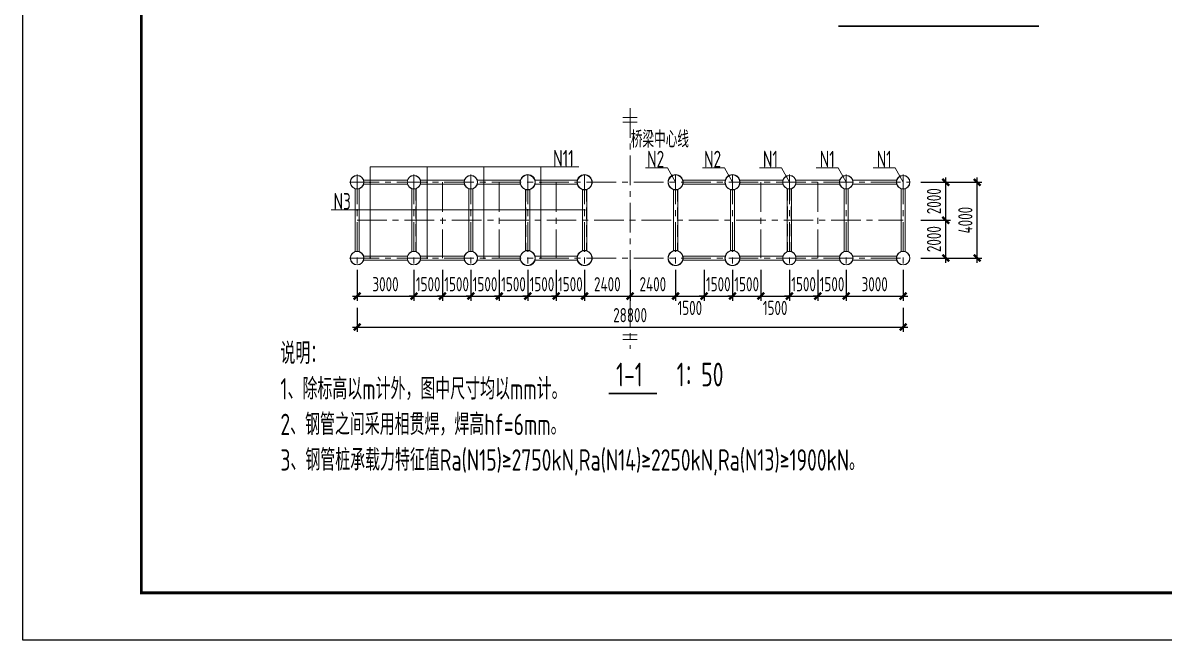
# Model space of a CAD drawing. Extents: x -2876908 to 633791, y -1383861 to 872234.
# Drawn here: x -1261740 to -1141343, y -1355393 to -1290274 of the extents above; entities that cross this region are included whole.
import ezdxf
from ezdxf.enums import TextEntityAlignment as Align

# ---------------------------------------------------------------- set-up
doc = ezdxf.new("R2010")
doc.units = 0
doc.header["$LTSCALE"] = 5
doc.header["$MEASUREMENT"] = 0
doc.linetypes.add('CENTER', pattern=[2, 1.25, -0.25, 0.25, -0.25])
doc.linetypes.add('DASHED', pattern=[0.75, 0.5, -0.25])
doc.layers.get('0').update_dxf_attribs({"linetype": 'CONTINUOUS', "lineweight": 25})
doc.layers.get('DEFPOINTS').update_dxf_attribs({"color": 35, "linetype": 'CONTINUOUS', "lineweight": 13})
for name, color, linetype, lineweight in [('1粗实线', 1, 'CONTINUOUS', 30), ('3中心线', 6, 'CENTER', 18), ('4虚线', 2, 'DASHED', 18), ('5标注', 3, 'CONTINUOUS', 15), ('6文本', 7, 'CONTINUOUS', 15), ('8轮廓线', 4, 'CONTINUOUS', 15), ('DIM', 3, 'CONTINUOUS', 0), ('HFZT', 5, 'CONTINUOUS', 15), ('REIND', 1, 'CONTINUOUS', 0), ('THIN', 7, 'CONTINUOUS', 0)]:
    doc.layers.add(name, color=color, linetype=linetype, lineweight=lineweight)
doc.layers.add('M_Dim', color=3, linetype='CONTINUOUS')
doc.styles.add('TSSD_Dimension', font='tssdeng.shx', dxfattribs={"width": 0.7, "bigfont": 'hztxt.shx'})
doc.styles.add('TSSD_NORM', font='tssdeng.shx', dxfattribs={"width": 0.7, "bigfont": 'hztxt.shx'})
doc.dimstyles.new('TSSD_100_100', dxfattribs={"dimtxt": 300, "dimasz": 100, "dimexe": 100, "dimexo": 250, "dimgap": 100, "dimtad": 1, "dimdec": 0, "dimzin": 0, "dimdsep": 46, "dimtxsty": 'TSSD_Dimension', "dimblk": 'ARCHTICK', "dimblk1": 'ARCHTICK', "dimblk2": 'ARCHTICK', "dimcen": 0, "dimdle": 100, "dimclrt": 7, "dimadec": 0, "dimazin": 0, "dimtfac": 1, "dimtdec": 0, "dimtix": 1, "dimtmove": 2, "dimatfit": 3, "dimfxl": 1, "dimtolj": 1, "dimtzin": 0, "dimarcsym": 0})

# ---------------------------------------------------------------- blocks, each defined once
blk = doc.blocks.new('_ArchTick')
at = {"color": 0, "linetype": 'ByBlock', "const_width": 0.5}
blk.add_lwpolyline([(-0.71, -0.71), (0.71, 0.71)], dxfattribs=at)
blk = doc.blocks.new('*D2215')
at = {"layer": 'DEFPOINTS', "color": 0, "transparency": 16777216}
for p in [(-1220481, -1315089), (-1217481, -1315089), (-1217481, -1319096)]:
    blk.add_point(p, dxfattribs=at)
at = {"layer": 'DIM', "color": 0, "lineweight": -2, "transparency": 16777216}
for p, q in [((-1220481, -1316339), (-1220481, -1319596)), ((-1217481, -1316339), (-1217481, -1319596)), ((-1220481, -1319096), (-1220981, -1319096)), ((-1220481, -1319096), (-1217481, -1319096)), ((-1217481, -1319096), (-1216981, -1319096))]:
    blk.add_line(p, q, dxfattribs=at)
at = {"layer": 'DIM', "color": 0, "lineweight": -2, "transparency": 16777216, "xscale": 500, "yscale": 500, "zscale": 500}
blk.add_blockref('_ArchTick', (-1220481, -1319096), dxfattribs=at)
at = {"layer": 'DIM', "color": 0, "lineweight": -2, "transparency": 16777216, "xscale": 500, "yscale": 500, "zscale": 500, "rotation": 180}
blk.add_blockref('_ArchTick', (-1217481, -1319096), dxfattribs=at)
at = {"layer": 'DIM', "color": 7, "transparency": 16777216, "insert": (-1218981, -1317846), "char_height": 1500, "attachment_point": 5, "style": 'TSSD_Dimension'}
blk.add_mtext('\\A1;1500', dxfattribs=at)
blk = doc.blocks.new('施工设计图框')
at = {"color": 7, "linetype": 'Continuous'}
blk.add_lwpolyline([(-395.5, -13.5), (-395.5, 283.5), (24.5, 283.5), (24.5, -13.5), (-395.5, -13.5)], dxfattribs=at)
at = {"layer": '1粗实线', "color": 7, "linetype": 'Continuous', "const_width": 0.6}
blk.add_lwpolyline([(-370.5, -3.5), (-370.5, 273.5), (14.5, 273.5), (14.5, -3.5), (-370.5, -3.5)], dxfattribs=at)
at = {"layer": 'HFZT', "color": 2, "style": 'TSSD_NORM', "width": 0.7}
for tag, height, p in [('比例尺', 2.5, (7.25, 17.5)), ('图号', 2.5, (-20.49, 3.5)), ('日期', 2.5, (7.25, 3.5)), ('图名', 4, (-76.24, 0.75))]:
    blk.add_attdef(tag, text='', height=height, dxfattribs=at).set_placement(p, align=Align.MIDDLE)
blk = doc.blocks.new('*D2236')
at = {"layer": 'DEFPOINTS', "color": 0, "transparency": 16777216}
for p in [(-1202481, -1315089), (-1197681, -1315089), (-1197681, -1319096)]:
    blk.add_point(p, dxfattribs=at)
at = {"layer": 'DIM', "color": 0, "lineweight": -2, "transparency": 16777216}
for p, q in [((-1202481, -1316339), (-1202481, -1319596)), ((-1197681, -1316339), (-1197681, -1319596)), ((-1202981, -1319096), (-1197181, -1319096))]:
    blk.add_line(p, q, dxfattribs=at)
at = {"layer": 'DIM', "color": 0, "lineweight": -2, "transparency": 16777216, "xscale": 500, "yscale": 500, "zscale": 500, "rotation": 180}
blk.add_blockref('_ArchTick', (-1202481, -1319096), dxfattribs=at)
at = {"layer": 'DIM', "color": 0, "lineweight": -2, "transparency": 16777216, "xscale": 500, "yscale": 500, "zscale": 500}
blk.add_blockref('_ArchTick', (-1197681, -1319096), dxfattribs=at)
at = {"layer": 'DIM', "color": 7, "transparency": 16777216, "insert": (-1200081, -1317846), "char_height": 1500, "attachment_point": 5, "style": 'TSSD_Dimension'}
blk.add_mtext('\\A1;2400', dxfattribs=at)
blk = doc.blocks.new('*D2237')
at = {"layer": 'DEFPOINTS', "color": 0, "transparency": 16777216}
for p in [(-1197681, -1315089), (-1192881, -1315089), (-1192881, -1319096)]:
    blk.add_point(p, dxfattribs=at)
at = {"layer": 'DIM', "color": 0, "lineweight": -2, "transparency": 16777216}
for p, q in [((-1197681, -1316339), (-1197681, -1319596)), ((-1192881, -1316339), (-1192881, -1319596)), ((-1198181, -1319096), (-1192381, -1319096))]:
    blk.add_line(p, q, dxfattribs=at)
at = {"layer": 'DIM', "color": 0, "lineweight": -2, "transparency": 16777216, "xscale": 500, "yscale": 500, "zscale": 500, "rotation": 180}
blk.add_blockref('_ArchTick', (-1197681, -1319096), dxfattribs=at)
at = {"layer": 'DIM', "color": 0, "lineweight": -2, "transparency": 16777216, "xscale": 500, "yscale": 500, "zscale": 500}
blk.add_blockref('_ArchTick', (-1192881, -1319096), dxfattribs=at)
at = {"layer": 'DIM', "color": 7, "transparency": 16777216, "insert": (-1195281, -1317846), "char_height": 1500, "attachment_point": 5, "style": 'TSSD_Dimension'}
blk.add_mtext('\\A1;2400', dxfattribs=at)
blk = doc.blocks.new('*D2238')
at = {"layer": 'DEFPOINTS', "color": 0, "transparency": 16777216}
for p in [(-1214481, -1315089), (-1211481, -1315089), (-1211481, -1319096)]:
    blk.add_point(p, dxfattribs=at)
at = {"layer": 'DIM', "color": 0, "lineweight": -2, "transparency": 16777216}
for p, q in [((-1214481, -1316339), (-1214481, -1319596)), ((-1211481, -1316339), (-1211481, -1319596)), ((-1214481, -1319096), (-1214981, -1319096)), ((-1214481, -1319096), (-1211481, -1319096)), ((-1211481, -1319096), (-1210981, -1319096))]:
    blk.add_line(p, q, dxfattribs=at)
at = {"layer": 'DIM', "color": 0, "lineweight": -2, "transparency": 16777216, "xscale": 500, "yscale": 500, "zscale": 500}
blk.add_blockref('_ArchTick', (-1214481, -1319096), dxfattribs=at)
at = {"layer": 'DIM', "color": 0, "lineweight": -2, "transparency": 16777216, "xscale": 500, "yscale": 500, "zscale": 500, "rotation": 180}
blk.add_blockref('_ArchTick', (-1211481, -1319096), dxfattribs=at)
at = {"layer": 'DIM', "color": 7, "transparency": 16777216, "insert": (-1212981, -1317846), "char_height": 1500, "attachment_point": 5, "style": 'TSSD_Dimension'}
blk.add_mtext('\\A1;1500', dxfattribs=at)
blk = doc.blocks.new('*D2239')
at = {"layer": 'DEFPOINTS', "color": 0, "transparency": 16777216}
for p in [(-1192881, -1315089), (-1189881, -1315089), (-1189881, -1319096)]:
    blk.add_point(p, dxfattribs=at)
at = {"layer": 'DIM', "color": 0, "lineweight": -2, "transparency": 16777216}
for p, q in [((-1192881, -1316339), (-1192881, -1319596)), ((-1189881, -1316339), (-1189881, -1319596)), ((-1193381, -1319096), (-1189381, -1319096))]:
    blk.add_line(p, q, dxfattribs=at)
at = {"layer": 'DIM', "color": 0, "lineweight": -2, "transparency": 16777216, "xscale": 500, "yscale": 500, "zscale": 500, "rotation": 180}
blk.add_blockref('_ArchTick', (-1192881, -1319096), dxfattribs=at)
at = {"layer": 'DIM', "color": 0, "lineweight": -2, "transparency": 16777216, "xscale": 500, "yscale": 500, "zscale": 500}
blk.add_blockref('_ArchTick', (-1189881, -1319096), dxfattribs=at)
at = {"layer": 'DIM', "color": 7, "transparency": 16777216, "insert": (-1191381, -1320346), "char_height": 1500, "attachment_point": 5, "style": 'TSSD_Dimension'}
blk.add_mtext('\\A1;1500', dxfattribs=at)
blk = doc.blocks.new('*D2240')
at = {"layer": 'DEFPOINTS', "color": 0, "transparency": 16777216}
for p in [(-1189881, -1315089), (-1186881, -1315089), (-1186881, -1319096)]:
    blk.add_point(p, dxfattribs=at)
at = {"layer": 'DIM', "color": 0, "lineweight": -2, "transparency": 16777216}
for p, q in [((-1189881, -1316339), (-1189881, -1319596)), ((-1186881, -1316339), (-1186881, -1319596)), ((-1189881, -1319096), (-1190381, -1319096)), ((-1189881, -1319096), (-1186881, -1319096)), ((-1186881, -1319096), (-1186381, -1319096))]:
    blk.add_line(p, q, dxfattribs=at)
at = {"layer": 'DIM', "color": 0, "lineweight": -2, "transparency": 16777216, "xscale": 500, "yscale": 500, "zscale": 500}
blk.add_blockref('_ArchTick', (-1189881, -1319096), dxfattribs=at)
at = {"layer": 'DIM', "color": 0, "lineweight": -2, "transparency": 16777216, "xscale": 500, "yscale": 500, "zscale": 500, "rotation": 180}
blk.add_blockref('_ArchTick', (-1186881, -1319096), dxfattribs=at)
at = {"layer": 'DIM', "color": 7, "transparency": 16777216, "insert": (-1188381, -1317846), "char_height": 1500, "attachment_point": 5, "style": 'TSSD_Dimension'}
blk.add_mtext('\\A1;1500', dxfattribs=at)
blk = doc.blocks.new('*D2241')
at = {"layer": 'DEFPOINTS', "color": 0, "transparency": 16777216}
for p in [(-1186881, -1315089), (-1183881, -1315089), (-1183881, -1319096)]:
    blk.add_point(p, dxfattribs=at)
at = {"layer": 'DIM', "color": 0, "lineweight": -2, "transparency": 16777216}
for p, q in [((-1186881, -1316339), (-1186881, -1319596)), ((-1183881, -1316339), (-1183881, -1319596)), ((-1186881, -1319096), (-1187381, -1319096)), ((-1186881, -1319096), (-1183881, -1319096)), ((-1183881, -1319096), (-1183381, -1319096))]:
    blk.add_line(p, q, dxfattribs=at)
at = {"layer": 'DIM', "color": 0, "lineweight": -2, "transparency": 16777216, "xscale": 500, "yscale": 500, "zscale": 500}
blk.add_blockref('_ArchTick', (-1186881, -1319096), dxfattribs=at)
at = {"layer": 'DIM', "color": 0, "lineweight": -2, "transparency": 16777216, "xscale": 500, "yscale": 500, "zscale": 500, "rotation": 180}
blk.add_blockref('_ArchTick', (-1183881, -1319096), dxfattribs=at)
at = {"layer": 'DIM', "color": 7, "transparency": 16777216, "insert": (-1185381, -1317846), "char_height": 1500, "attachment_point": 5, "style": 'TSSD_Dimension'}
blk.add_mtext('\\A1;1500', dxfattribs=at)
blk = doc.blocks.new('*D2242')
at = {"layer": 'DEFPOINTS', "color": 0, "transparency": 16777216}
for p in [(-1183881, -1315089), (-1180881, -1315089), (-1180881, -1319096)]:
    blk.add_point(p, dxfattribs=at)
at = {"layer": 'DIM', "color": 0, "lineweight": -2, "transparency": 16777216}
for p, q in [((-1183881, -1316339), (-1183881, -1319596)), ((-1180881, -1316339), (-1180881, -1319596)), ((-1184381, -1319096), (-1180381, -1319096))]:
    blk.add_line(p, q, dxfattribs=at)
at = {"layer": 'DIM', "color": 0, "lineweight": -2, "transparency": 16777216, "xscale": 500, "yscale": 500, "zscale": 500, "rotation": 180}
blk.add_blockref('_ArchTick', (-1183881, -1319096), dxfattribs=at)
at = {"layer": 'DIM', "color": 0, "lineweight": -2, "transparency": 16777216, "xscale": 500, "yscale": 500, "zscale": 500}
blk.add_blockref('_ArchTick', (-1180881, -1319096), dxfattribs=at)
at = {"layer": 'DIM', "color": 7, "transparency": 16777216, "insert": (-1182381, -1320346), "char_height": 1500, "attachment_point": 5, "style": 'TSSD_Dimension'}
blk.add_mtext('\\A1;1500', dxfattribs=at)
blk = doc.blocks.new('*D2243')
at = {"layer": 'DEFPOINTS', "color": 0, "transparency": 16777216}
for p in [(-1180881, -1315089), (-1177881, -1315089), (-1177881, -1319096)]:
    blk.add_point(p, dxfattribs=at)
at = {"layer": 'DIM', "color": 0, "lineweight": -2, "transparency": 16777216}
for p, q in [((-1180881, -1316339), (-1180881, -1319596)), ((-1177881, -1316339), (-1177881, -1319596)), ((-1180881, -1319096), (-1181381, -1319096)), ((-1180881, -1319096), (-1177881, -1319096)), ((-1177881, -1319096), (-1177381, -1319096))]:
    blk.add_line(p, q, dxfattribs=at)
at = {"layer": 'DIM', "color": 0, "lineweight": -2, "transparency": 16777216, "xscale": 500, "yscale": 500, "zscale": 500}
blk.add_blockref('_ArchTick', (-1180881, -1319096), dxfattribs=at)
at = {"layer": 'DIM', "color": 0, "lineweight": -2, "transparency": 16777216, "xscale": 500, "yscale": 500, "zscale": 500, "rotation": 180}
blk.add_blockref('_ArchTick', (-1177881, -1319096), dxfattribs=at)
at = {"layer": 'DIM', "color": 7, "transparency": 16777216, "insert": (-1179381, -1317846), "char_height": 1500, "attachment_point": 5, "style": 'TSSD_Dimension'}
blk.add_mtext('\\A1;1500', dxfattribs=at)
blk = doc.blocks.new('*D2244')
at = {"layer": 'DEFPOINTS', "color": 0, "transparency": 16777216}
for p in [(-1177881, -1315089), (-1174881, -1315089), (-1174881, -1319096)]:
    blk.add_point(p, dxfattribs=at)
at = {"layer": 'DIM', "color": 0, "lineweight": -2, "transparency": 16777216}
for p, q in [((-1177881, -1316339), (-1177881, -1319596)), ((-1174881, -1316339), (-1174881, -1319596)), ((-1177881, -1319096), (-1178381, -1319096)), ((-1177881, -1319096), (-1174881, -1319096)), ((-1174881, -1319096), (-1174381, -1319096))]:
    blk.add_line(p, q, dxfattribs=at)
at = {"layer": 'DIM', "color": 0, "lineweight": -2, "transparency": 16777216, "xscale": 500, "yscale": 500, "zscale": 500}
blk.add_blockref('_ArchTick', (-1177881, -1319096), dxfattribs=at)
at = {"layer": 'DIM', "color": 0, "lineweight": -2, "transparency": 16777216, "xscale": 500, "yscale": 500, "zscale": 500, "rotation": 180}
blk.add_blockref('_ArchTick', (-1174881, -1319096), dxfattribs=at)
at = {"layer": 'DIM', "color": 7, "transparency": 16777216, "insert": (-1176381, -1317846), "char_height": 1500, "attachment_point": 5, "style": 'TSSD_Dimension'}
blk.add_mtext('\\A1;1500', dxfattribs=at)
blk = doc.blocks.new('*D2245')
at = {"layer": 'DEFPOINTS', "color": 0, "transparency": 16777216}
for p in [(-1168251, -1311089), (-1164378, -1311089), (-1168251, -1315089)]:
    blk.add_point(p, dxfattribs=at)
at = {"layer": 'DIM', "color": 0, "lineweight": -2, "transparency": 16777216}
for p, q in [((-1167001, -1311089), (-1163878, -1311089)), ((-1164378, -1315589), (-1164378, -1310589)), ((-1167001, -1315089), (-1163878, -1315089))]:
    blk.add_line(p, q, dxfattribs=at)
at = {"layer": 'DIM', "color": 0, "lineweight": -2, "transparency": 16777216, "xscale": 500, "yscale": 500, "zscale": 500}
for p, rotation in [((-1164378, -1311089), 90), ((-1164378, -1315089), 270)]:
    blk.add_blockref('_ArchTick', p, dxfattribs=dict(at, rotation=rotation))
at = {"layer": 'DIM', "color": 7, "transparency": 16777216, "insert": (-1165628, -1313089), "char_height": 1500, "attachment_point": 5, "rotation": 90, "style": 'TSSD_Dimension'}
blk.add_mtext('\\A1;2000', dxfattribs=at)
blk = doc.blocks.new('*D2246')
at = {"layer": 'DEFPOINTS', "color": 0, "transparency": 16777216}
for p in [(-1168251, -1307089), (-1164378, -1307089), (-1168251, -1311089)]:
    blk.add_point(p, dxfattribs=at)
at = {"layer": 'DIM', "color": 0, "lineweight": -2, "transparency": 16777216}
for p, q in [((-1167001, -1307089), (-1163878, -1307089)), ((-1164378, -1311589), (-1164378, -1306589)), ((-1167001, -1311089), (-1163878, -1311089))]:
    blk.add_line(p, q, dxfattribs=at)
at = {"layer": 'DIM', "color": 0, "lineweight": -2, "transparency": 16777216, "xscale": 500, "yscale": 500, "zscale": 500}
for p, rotation in [((-1164378, -1307089), 90), ((-1164378, -1311089), 270)]:
    blk.add_blockref('_ArchTick', p, dxfattribs=dict(at, rotation=rotation))
at = {"layer": 'DIM', "color": 7, "transparency": 16777216, "insert": (-1165628, -1309089), "char_height": 1500, "attachment_point": 5, "rotation": 90, "style": 'TSSD_Dimension'}
blk.add_mtext('\\A1;2000', dxfattribs=at)
blk = doc.blocks.new('*D2247')
at = {"layer": 'DEFPOINTS', "color": 0, "transparency": 16777216}
for p in [(-1168251, -1307089), (-1161068, -1307089), (-1168251, -1315089)]:
    blk.add_point(p, dxfattribs=at)
at = {"layer": 'DIM', "color": 0, "lineweight": -2, "transparency": 16777216}
for p, q in [((-1167001, -1307089), (-1160568, -1307089)), ((-1161068, -1315589), (-1161068, -1306589)), ((-1167001, -1315089), (-1160568, -1315089))]:
    blk.add_line(p, q, dxfattribs=at)
at = {"layer": 'DIM', "color": 0, "lineweight": -2, "transparency": 16777216, "xscale": 500, "yscale": 500, "zscale": 500}
for p, rotation in [((-1161068, -1307089), 90), ((-1161068, -1315089), 270)]:
    blk.add_blockref('_ArchTick', p, dxfattribs=dict(at, rotation=rotation))
at = {"layer": 'DIM', "color": 7, "transparency": 16777216, "insert": (-1162318, -1311089), "char_height": 1500, "attachment_point": 5, "rotation": 90, "style": 'TSSD_Dimension'}
blk.add_mtext('\\A1;4000', dxfattribs=at)
blk = doc.blocks.new('*D2265')
at = {"layer": 'DEFPOINTS', "color": 0, "transparency": 16777216}
for p in [(-1217481, -1315089), (-1214481, -1315089), (-1214481, -1319096)]:
    blk.add_point(p, dxfattribs=at)
at = {"layer": 'DIM', "color": 0, "lineweight": -2, "transparency": 16777216}
for p, q in [((-1217481, -1316339), (-1217481, -1319596)), ((-1214481, -1316339), (-1214481, -1319596)), ((-1217481, -1319096), (-1217981, -1319096)), ((-1217481, -1319096), (-1214481, -1319096)), ((-1214481, -1319096), (-1213981, -1319096))]:
    blk.add_line(p, q, dxfattribs=at)
at = {"layer": 'DIM', "color": 0, "lineweight": -2, "transparency": 16777216, "xscale": 500, "yscale": 500, "zscale": 500}
blk.add_blockref('_ArchTick', (-1217481, -1319096), dxfattribs=at)
at = {"layer": 'DIM', "color": 0, "lineweight": -2, "transparency": 16777216, "xscale": 500, "yscale": 500, "zscale": 500, "rotation": 180}
blk.add_blockref('_ArchTick', (-1214481, -1319096), dxfattribs=at)
at = {"layer": 'DIM', "color": 7, "transparency": 16777216, "insert": (-1215981, -1317846), "char_height": 1500, "attachment_point": 5, "style": 'TSSD_Dimension'}
blk.add_mtext('\\A1;1500', dxfattribs=at)
blk = doc.blocks.new('*D2266')
at = {"layer": 'DEFPOINTS', "color": 0, "transparency": 16777216}
for p in [(-1205481, -1315089), (-1202481, -1315089), (-1202481, -1319096)]:
    blk.add_point(p, dxfattribs=at)
at = {"layer": 'DIM', "color": 0, "lineweight": -2, "transparency": 16777216}
for p, q in [((-1205481, -1316339), (-1205481, -1319596)), ((-1202481, -1316339), (-1202481, -1319596)), ((-1205481, -1319096), (-1205981, -1319096)), ((-1205481, -1319096), (-1202481, -1319096)), ((-1202481, -1319096), (-1201981, -1319096))]:
    blk.add_line(p, q, dxfattribs=at)
at = {"layer": 'DIM', "color": 0, "lineweight": -2, "transparency": 16777216, "xscale": 500, "yscale": 500, "zscale": 500}
blk.add_blockref('_ArchTick', (-1205481, -1319096), dxfattribs=at)
at = {"layer": 'DIM', "color": 0, "lineweight": -2, "transparency": 16777216, "xscale": 500, "yscale": 500, "zscale": 500, "rotation": 180}
blk.add_blockref('_ArchTick', (-1202481, -1319096), dxfattribs=at)
at = {"layer": 'DIM', "color": 7, "transparency": 16777216, "insert": (-1203981, -1317846), "char_height": 1500, "attachment_point": 5, "style": 'TSSD_Dimension'}
blk.add_mtext('\\A1;1500', dxfattribs=at)
blk = doc.blocks.new('*D2267')
at = {"layer": 'DEFPOINTS', "color": 0, "transparency": 16777216}
for p in [(-1174881, -1315089), (-1168881, -1315089), (-1168881, -1319096)]:
    blk.add_point(p, dxfattribs=at)
at = {"layer": 'DIM', "color": 0, "lineweight": -2, "transparency": 16777216}
for p, q in [((-1174881, -1316339), (-1174881, -1319596)), ((-1168881, -1316339), (-1168881, -1319596)), ((-1175381, -1319096), (-1168381, -1319096))]:
    blk.add_line(p, q, dxfattribs=at)
at = {"layer": 'DIM', "color": 0, "lineweight": -2, "transparency": 16777216, "xscale": 500, "yscale": 500, "zscale": 500, "rotation": 180}
blk.add_blockref('_ArchTick', (-1174881, -1319096), dxfattribs=at)
at = {"layer": 'DIM', "color": 0, "lineweight": -2, "transparency": 16777216, "xscale": 500, "yscale": 500, "zscale": 500}
blk.add_blockref('_ArchTick', (-1168881, -1319096), dxfattribs=at)
at = {"layer": 'DIM', "color": 7, "transparency": 16777216, "insert": (-1171881, -1317846), "char_height": 1500, "attachment_point": 5, "style": 'TSSD_Dimension'}
blk.add_mtext('\\A1;3000', dxfattribs=at)
blk = doc.blocks.new('*D2268')
at = {"layer": 'DEFPOINTS', "color": 0, "transparency": 16777216}
for p in [(-1226481, -1319096), (-1168881, -1319096), (-1168881, -1322359)]:
    blk.add_point(p, dxfattribs=at)
at = {"layer": 'DIM', "color": 0, "lineweight": -2, "transparency": 16777216}
for p, q in [((-1226481, -1320346), (-1226481, -1322859)), ((-1168881, -1320346), (-1168881, -1322859)), ((-1226981, -1322359), (-1168381, -1322359))]:
    blk.add_line(p, q, dxfattribs=at)
at = {"layer": 'DIM', "color": 0, "lineweight": -2, "transparency": 16777216, "xscale": 500, "yscale": 500, "zscale": 500, "rotation": 180}
blk.add_blockref('_ArchTick', (-1226481, -1322359), dxfattribs=at)
at = {"layer": 'DIM', "color": 0, "lineweight": -2, "transparency": 16777216, "xscale": 500, "yscale": 500, "zscale": 500}
blk.add_blockref('_ArchTick', (-1168881, -1322359), dxfattribs=at)
at = {"layer": 'DIM', "color": 7, "transparency": 16777216, "insert": (-1197681, -1321109), "char_height": 1500, "attachment_point": 5, "style": 'TSSD_Dimension'}
blk.add_mtext('\\A1;28800', dxfattribs=at)
blk = doc.blocks.new('*D2270')
at = {"layer": 'DEFPOINTS', "color": 0, "transparency": 16777216}
for p in [(-1226481, -1315089), (-1220481, -1315089), (-1220481, -1319096)]:
    blk.add_point(p, dxfattribs=at)
at = {"layer": 'DIM', "color": 0, "lineweight": -2, "transparency": 16777216}
for p, q in [((-1226481, -1316339), (-1226481, -1319596)), ((-1220481, -1316339), (-1220481, -1319596)), ((-1226981, -1319096), (-1219981, -1319096))]:
    blk.add_line(p, q, dxfattribs=at)
at = {"layer": 'DIM', "color": 0, "lineweight": -2, "transparency": 16777216, "xscale": 500, "yscale": 500, "zscale": 500, "rotation": 180}
blk.add_blockref('_ArchTick', (-1226481, -1319096), dxfattribs=at)
at = {"layer": 'DIM', "color": 0, "lineweight": -2, "transparency": 16777216, "xscale": 500, "yscale": 500, "zscale": 500}
blk.add_blockref('_ArchTick', (-1220481, -1319096), dxfattribs=at)
at = {"layer": 'DIM', "color": 7, "transparency": 16777216, "insert": (-1223481, -1317846), "char_height": 1500, "attachment_point": 5, "style": 'TSSD_Dimension'}
blk.add_mtext('\\A1;3000', dxfattribs=at)
blk = doc.blocks.new('*D2271')
at = {"layer": 'DEFPOINTS', "color": 0, "transparency": 16777216}
for p in [(-1211481, -1315089), (-1208481, -1315089), (-1208481, -1319096)]:
    blk.add_point(p, dxfattribs=at)
at = {"layer": 'DIM', "color": 0, "lineweight": -2, "transparency": 16777216}
for p, q in [((-1211481, -1316339), (-1211481, -1319596)), ((-1208481, -1316339), (-1208481, -1319596)), ((-1211481, -1319096), (-1211981, -1319096)), ((-1211481, -1319096), (-1208481, -1319096)), ((-1208481, -1319096), (-1207981, -1319096))]:
    blk.add_line(p, q, dxfattribs=at)
at = {"layer": 'DIM', "color": 0, "lineweight": -2, "transparency": 16777216, "xscale": 500, "yscale": 500, "zscale": 500}
blk.add_blockref('_ArchTick', (-1211481, -1319096), dxfattribs=at)
at = {"layer": 'DIM', "color": 0, "lineweight": -2, "transparency": 16777216, "xscale": 500, "yscale": 500, "zscale": 500, "rotation": 180}
blk.add_blockref('_ArchTick', (-1208481, -1319096), dxfattribs=at)
at = {"layer": 'DIM', "color": 7, "transparency": 16777216, "insert": (-1209981, -1317846), "char_height": 1500, "attachment_point": 5, "style": 'TSSD_Dimension'}
blk.add_mtext('\\A1;1500', dxfattribs=at)
blk = doc.blocks.new('*D2272')
at = {"layer": 'DEFPOINTS', "color": 0, "transparency": 16777216}
for p in [(-1208481, -1315089), (-1205481, -1315089), (-1205481, -1319096)]:
    blk.add_point(p, dxfattribs=at)
at = {"layer": 'DIM', "color": 0, "lineweight": -2, "transparency": 16777216}
for p, q in [((-1208481, -1316339), (-1208481, -1319596)), ((-1205481, -1316339), (-1205481, -1319596)), ((-1208481, -1319096), (-1208981, -1319096)), ((-1208481, -1319096), (-1205481, -1319096)), ((-1205481, -1319096), (-1204981, -1319096))]:
    blk.add_line(p, q, dxfattribs=at)
at = {"layer": 'DIM', "color": 0, "lineweight": -2, "transparency": 16777216, "xscale": 500, "yscale": 500, "zscale": 500}
blk.add_blockref('_ArchTick', (-1208481, -1319096), dxfattribs=at)
at = {"layer": 'DIM', "color": 0, "lineweight": -2, "transparency": 16777216, "xscale": 500, "yscale": 500, "zscale": 500, "rotation": 180}
blk.add_blockref('_ArchTick', (-1205481, -1319096), dxfattribs=at)
at = {"layer": 'DIM', "color": 7, "transparency": 16777216, "insert": (-1206981, -1317846), "char_height": 1500, "attachment_point": 5, "style": 'TSSD_Dimension'}
blk.add_mtext('\\A1;1500', dxfattribs=at)

msp = doc.modelspace()

# ---------------------------------------------------------------- linework, layer by layer
at = {"layer": '3中心线', "ltscale": 500}
for p, q in [((-1197680.508, -1299263.297), (-1197680.508, -1324676.517)), ((-1226480.502, -1306288.958), (-1226480.502, -1315888.958)), ((-1220480.502, -1306288.958), (-1220480.502, -1315888.958)), ((-1214480.502, -1306288.958), (-1214480.502, -1315888.958)), ((-1208480.502, -1306288.958), (-1208480.502, -1315888.958)), ((-1202480.502, -1306288.958), (-1202480.502, -1315888.958)), ((-1192880.515, -1306288.958), (-1192880.515, -1315888.958)), ((-1186880.515, -1306288.958), (-1186880.515, -1315888.958)), ((-1180880.515, -1306288.958), (-1180880.515, -1315888.958)), ((-1174880.515, -1306288.958), (-1174880.515, -1315888.958)), ((-1168880.515, -1306288.958), (-1168880.515, -1315888.958)), ((-1227280.502, -1307088.958), (-1168250.515, -1307088.958)), ((-1217480.502, -1307088.958), (-1217480.502, -1315088.958)), ((-1211480.502, -1307088.958), (-1211480.502, -1315088.958)), ((-1205480.502, -1307088.958), (-1205480.502, -1315088.958)), ((-1183880.515, -1307088.958), (-1183880.515, -1315088.958)), ((-1177880.515, -1307088.958), (-1177880.515, -1315088.958)), ((-1226480.502, -1311088.958), (-1168880.515, -1311088.958)), ((-1227280.502, -1315088.958), (-1168880.515, -1315088.958))]:
    msp.add_line(p, q, dxfattribs=at)
at = {"layer": '4虚线', "ltscale": 500}
for p, q in [((-1225790.9, -1306881.958), (-1221170.104, -1306881.958)), ((-1225790.9, -1307295.958), (-1221170.104, -1307295.958)), ((-1219790.9, -1306881.958), (-1215170.104, -1306881.958)), ((-1219790.9, -1307295.958), (-1215170.104, -1307295.958)), ((-1213790.9, -1306881.958), (-1209253.258, -1306881.958)), ((-1213790.9, -1307295.958), (-1209253.258, -1307295.958)), ((-1207707.747, -1306881.958), (-1203253.258, -1306881.958)), ((-1207707.747, -1307295.958), (-1203253.258, -1307295.958)), ((-1187653.27, -1306881.958), (-1192107.759, -1306881.958)), ((-1187653.27, -1307295.958), (-1192107.759, -1307295.958)), ((-1181570.117, -1306881.958), (-1186107.759, -1306881.958)), ((-1181570.117, -1307295.958), (-1186107.759, -1307295.958)), ((-1175570.117, -1306881.958), (-1180190.913, -1306881.958)), ((-1175570.117, -1307295.958), (-1180190.913, -1307295.958)), ((-1169570.117, -1306881.958), (-1174190.913, -1306881.958)), ((-1169570.117, -1307295.958), (-1174190.913, -1307295.958)), ((-1226687.502, -1307778.56), (-1226687.502, -1314399.356)), ((-1226273.502, -1307778.56), (-1226273.502, -1314399.356)), ((-1220687.502, -1307778.56), (-1220687.502, -1314399.356)), ((-1220273.502, -1307778.56), (-1220273.502, -1314399.356)), ((-1214687.502, -1307778.56), (-1214687.502, -1314399.356)), ((-1214273.502, -1307778.56), (-1214273.502, -1314399.356)), ((-1208687.502, -1307861.714), (-1208687.502, -1314316.203)), ((-1208273.502, -1307861.714), (-1208273.502, -1314316.203)), ((-1202687.502, -1307861.714), (-1202687.502, -1314316.203)), ((-1202273.502, -1307861.714), (-1202273.502, -1314316.203)), ((-1193087.515, -1307861.714), (-1193087.515, -1314316.203)), ((-1192673.515, -1307861.714), (-1192673.515, -1314316.203)), ((-1187087.515, -1307861.714), (-1187087.515, -1314316.203)), ((-1186673.515, -1307861.714), (-1186673.515, -1314316.203)), ((-1181087.515, -1307778.56), (-1181087.515, -1314399.356)), ((-1180673.515, -1307778.56), (-1180673.515, -1314399.356)), ((-1175087.515, -1307778.56), (-1175087.515, -1314399.356)), ((-1174673.515, -1307778.56), (-1174673.515, -1314399.356)), ((-1169087.515, -1307778.56), (-1169087.515, -1314399.356)), ((-1168673.515, -1307778.56), (-1168673.515, -1314399.356)), ((-1225790.9, -1314881.958), (-1221170.104, -1314881.958)), ((-1225790.9, -1315295.958), (-1221170.104, -1315295.958)), ((-1219790.9, -1314881.958), (-1215170.104, -1314881.958)), ((-1219790.9, -1315295.958), (-1215170.104, -1315295.958)), ((-1213790.9, -1314881.958), (-1209253.258, -1314881.958)), ((-1213790.9, -1315295.958), (-1209253.258, -1315295.958)), ((-1207707.747, -1314881.958), (-1203253.258, -1314881.958)), ((-1207707.747, -1315295.958), (-1203253.258, -1315295.958)), ((-1187653.27, -1314881.958), (-1192107.759, -1314881.958)), ((-1187653.27, -1315295.958), (-1192107.759, -1315295.958)), ((-1181570.117, -1314881.958), (-1186107.759, -1314881.958)), ((-1181570.117, -1315295.958), (-1186107.759, -1315295.958)), ((-1175570.117, -1314881.958), (-1180190.913, -1314881.958)), ((-1175570.117, -1315295.958), (-1180190.913, -1315295.958)), ((-1169570.117, -1314881.958), (-1174190.913, -1314881.958)), ((-1169570.117, -1315295.958), (-1174190.913, -1315295.958))]:
    msp.add_line(p, q, dxfattribs=at)
at = {"layer": '5标注'}
for p, q in [((-1225095.478, -1305466.541), (-1203104.766, -1305466.541)), ((-1225095.478, -1315088.958), (-1225095.478, -1305466.541)), ((-1219095.478, -1315088.958), (-1219095.478, -1305466.541)), ((-1213095.478, -1315088.958), (-1213095.478, -1305466.541)), ((-1207095.478, -1315088.958), (-1207095.478, -1305466.541)), ((-1202480.502, -1310010.03), (-1229204.633, -1310010.03))]:
    msp.add_line(p, q, dxfattribs=at)
for points in [[(-1192880.515, -1307088.958), (-1193726.848, -1305553.771), (-1196039.495, -1305553.771)], [(-1186880.515, -1307088.958), (-1187726.848, -1305553.771), (-1190039.495, -1305553.771)], [(-1180880.515, -1307088.958), (-1181726.848, -1305553.771), (-1184039.495, -1305553.771)], [(-1174880.515, -1307088.958), (-1175726.848, -1305553.771), (-1178039.495, -1305553.771)], [(-1168880.515, -1307088.958), (-1169726.848, -1305553.771), (-1172039.495, -1305553.771)]]:
    msp.add_lwpolyline(points, dxfattribs=at)
at = {"layer": '8轮廓线'}
for p, q in [((-1225794.617, -1306869.958), (-1221166.388, -1306869.958)), ((-1225794.617, -1307307.958), (-1221166.388, -1307307.958)), ((-1219794.617, -1306869.958), (-1215166.388, -1306869.958)), ((-1219794.617, -1307307.958), (-1215166.388, -1307307.958)), ((-1213794.617, -1306869.958), (-1209249.943, -1306869.958)), ((-1213794.617, -1307307.958), (-1209249.943, -1307307.958)), ((-1207711.061, -1306869.958), (-1203249.943, -1306869.958)), ((-1207711.061, -1307307.958), (-1203249.943, -1307307.958)), ((-1187649.955, -1306869.958), (-1192111.074, -1306869.958)), ((-1187649.955, -1307307.958), (-1192111.074, -1307307.958)), ((-1181566.4, -1306869.958), (-1186111.074, -1306869.958)), ((-1181566.4, -1307307.958), (-1186111.074, -1307307.958)), ((-1175566.4, -1306869.958), (-1180194.629, -1306869.958)), ((-1175566.4, -1307307.958), (-1180194.629, -1307307.958)), ((-1169566.4, -1306869.958), (-1174194.629, -1306869.958)), ((-1169566.4, -1307307.958), (-1174194.629, -1307307.958)), ((-1226699.502, -1307774.844), (-1226699.502, -1314403.073)), ((-1226261.502, -1307774.844), (-1226261.502, -1314403.073)), ((-1220699.502, -1307774.844), (-1220699.502, -1314403.073)), ((-1220261.502, -1307774.844), (-1220261.502, -1314403.073)), ((-1214699.502, -1307774.844), (-1214699.502, -1314403.073)), ((-1214261.502, -1307774.844), (-1214261.502, -1314403.073)), ((-1208699.502, -1307858.399), (-1208699.502, -1314319.518)), ((-1208261.502, -1307858.399), (-1208261.502, -1314319.518)), ((-1202699.502, -1307858.399), (-1202699.502, -1314319.518)), ((-1202261.502, -1307858.399), (-1202261.502, -1314319.518)), ((-1193099.515, -1307858.399), (-1193099.515, -1314319.518)), ((-1192661.515, -1307858.399), (-1192661.515, -1314319.518)), ((-1187099.515, -1307858.399), (-1187099.515, -1314319.518)), ((-1186661.515, -1307858.399), (-1186661.515, -1314319.518)), ((-1181099.515, -1307774.844), (-1181099.515, -1314403.073)), ((-1180661.515, -1307774.844), (-1180661.515, -1314403.073)), ((-1175099.515, -1307774.844), (-1175099.515, -1314403.073)), ((-1174661.515, -1307774.844), (-1174661.515, -1314403.073)), ((-1169099.515, -1307774.844), (-1169099.515, -1314403.073)), ((-1168661.515, -1307774.844), (-1168661.515, -1314403.073)), ((-1225794.617, -1314869.958), (-1221166.388, -1314869.958)), ((-1225794.617, -1315307.958), (-1221166.388, -1315307.958)), ((-1219794.617, -1314869.958), (-1215166.388, -1314869.958)), ((-1219794.617, -1315307.958), (-1215166.388, -1315307.958)), ((-1213794.617, -1314869.958), (-1209249.943, -1314869.958)), ((-1213794.617, -1315307.958), (-1209249.943, -1315307.958)), ((-1207711.061, -1314869.958), (-1203249.943, -1314869.958)), ((-1207711.061, -1315307.958), (-1203249.943, -1315307.958)), ((-1187649.955, -1314869.958), (-1192111.074, -1314869.958)), ((-1187649.955, -1315307.958), (-1192111.074, -1315307.958)), ((-1181566.4, -1314869.958), (-1186111.074, -1314869.958)), ((-1181566.4, -1315307.958), (-1186111.074, -1315307.958)), ((-1175566.4, -1314869.958), (-1180194.629, -1314869.958)), ((-1175566.4, -1315307.958), (-1180194.629, -1315307.958)), ((-1169566.4, -1314869.958), (-1174194.629, -1314869.958)), ((-1169566.4, -1315307.958), (-1174194.629, -1315307.958))]:
    msp.add_line(p, q, dxfattribs=at)
for centre, radius in [((-1208480.502, -1307088.958), 800), ((-1202480.502, -1307088.958), 800), ((-1192880.515, -1307088.958), 800), ((-1186880.515, -1307088.958), 800), ((-1226480.502, -1307088.958), 720), ((-1226480.502, -1307088.958), 700), ((-1220480.502, -1307088.958), 720), ((-1220480.502, -1307088.958), 700), ((-1214480.502, -1307088.958), 720), ((-1214480.502, -1307088.958), 700), ((-1208480.502, -1307088.958), 780), ((-1202480.502, -1307088.958), 780), ((-1192880.515, -1307088.958), 780), ((-1186880.515, -1307088.958), 780), ((-1180880.515, -1307088.958), 720), ((-1180880.515, -1307088.958), 700), ((-1174880.515, -1307088.958), 720), ((-1174880.515, -1307088.958), 700), ((-1168880.515, -1307088.958), 720), ((-1168880.515, -1307088.958), 700), ((-1226480.502, -1315088.958), 720), ((-1226480.502, -1315088.958), 700), ((-1220480.502, -1315088.958), 720), ((-1220480.502, -1315088.958), 700), ((-1214480.502, -1315088.958), 720), ((-1214480.502, -1315088.958), 700), ((-1208480.502, -1315088.958), 800), ((-1208480.502, -1315088.958), 780), ((-1202480.502, -1315088.958), 800), ((-1202480.502, -1315088.958), 780), ((-1192880.515, -1315088.958), 800), ((-1192880.515, -1315088.958), 780), ((-1186880.515, -1315088.958), 800), ((-1186880.515, -1315088.958), 780), ((-1180880.515, -1315088.958), 720), ((-1180880.515, -1315088.958), 700), ((-1174880.515, -1315088.958), 720), ((-1174880.515, -1315088.958), 700), ((-1168880.515, -1315088.958), 720), ((-1168880.515, -1315088.958), 700)]:
    msp.add_circle(centre, radius, dxfattribs=at)
at = {"layer": 'M_Dim'}
for points in [[(-1175721.587, -1290629.808, 200, 200, 0), (-1154533.867, -1290629.808, 200, 200, 0)], [(-1199957.997, -1329377.802, 200, 200, 0), (-1194854.297, -1329377.802, 200, 200, 0)]]:
    msp.add_lwpolyline(points, format="xyseb", dxfattribs=at)
at = {"layer": 'REIND', "const_width": 100}
for points in [[(-1225145.478, -1307088.958, 1), (-1225045.478, -1307088.958, 1)], [(-1219145.478, -1307088.958, 1), (-1219045.478, -1307088.958, 1)], [(-1213145.478, -1307088.958, 1), (-1213045.478, -1307088.958, 1)], [(-1207145.478, -1307088.958, 1), (-1207045.478, -1307088.958, 1)], [(-1226530.502, -1310010.03, 1), (-1226430.502, -1310010.03, 1)], [(-1220530.502, -1310010.03, 1), (-1220430.502, -1310010.03, 1)], [(-1214530.502, -1310010.03, 1), (-1214430.502, -1310010.03, 1)], [(-1208530.502, -1310010.03, 1), (-1208430.502, -1310010.03, 1)], [(-1202530.502, -1310010.03, 1), (-1202430.502, -1310010.03, 1)], [(-1225145.478, -1315088.958, 1), (-1225045.478, -1315088.958, 1)], [(-1219145.478, -1315088.958, 1), (-1219045.478, -1315088.958, 1)], [(-1213145.478, -1315088.958, 1), (-1213045.478, -1315088.958, 1)], [(-1207145.478, -1315088.958, 1), (-1207045.478, -1315088.958, 1)]]:
    msp.add_lwpolyline(points, format="xyb", close=True, dxfattribs=at)
at = {"layer": 'THIN'}
for p, q in [((-1196930.508, -1300263.297), (-1198430.508, -1300263.297)), ((-1196930.508, -1300763.297), (-1198430.508, -1300763.297)), ((-1196930.508, -1323176.517), (-1198430.508, -1323176.517)), ((-1196930.508, -1323676.517), (-1198430.508, -1323676.517))]:
    msp.add_line(p, q, dxfattribs=at)

# ---------------------------------------------------------------- block references
at = {"xscale": 500, "yscale": 500, "zscale": 500}
msp.add_blockref('施工设计图框', (-1063987.504, -1348642.566), dxfattribs=at)

# ---------------------------------------------------------------- texts
at = {"layer": '5标注', "color": 7, "char_height": 1750, "style": 'TSSD_NORM'}
for s, insert, attachment_point in [('桥梁中心线', (-1197598.593, -1303442.178), 7), ('N11', (-1205795.395, -1305434.041), 7), ('N2', (-1194082.989, -1305521.271), 9), ('N2', (-1188082.989, -1305521.271), 9), ('N1', (-1182082.989, -1305521.271), 9), ('N1', (-1176082.989, -1305521.271), 9), ('N1', (-1170082.989, -1305521.271), 9), ('N3', (-1228964.881, -1309977.53), 7)]:
    msp.add_mtext(s, dxfattribs=dict(at, insert=insert, attachment_point=attachment_point))
at = {"layer": '6文本', "style": 'TSSD_NORM', "width": 0.7}
for s, p in [('1-1', (-1197755.342, -1327374.597)), ('1：50', (-1190298.426, -1327374.597))]:
    msp.add_text(s, height=2500, dxfattribs=at).set_placement(p, align=Align.MIDDLE)
at = {"layer": '6文本', "insert": (-1234568.698, -1324004.671), "char_height": 2250, "width": 195290.43481, "attachment_point": 1, "style": 'TSSD_NORM'}
msp.add_mtext('说明：\\P1、除标高以m计外，图中尺寸均以mm计。\\P2、钢管之间采用相贯焊，焊高hf=6mm。\\P3、钢管桩承载力特征值Ra(N15)≥2750kN,Ra(N14)≥2250kN,Ra(N13)≥1900kN。', dxfattribs=at)

# ---------------------------------------------------------------- dimensions: what is measured, and where the dimension line sits
at = {"layer": 'DIM'}
for base, p1, p2, picture, middle in [((-1164377.79, -1307088.958), (-1168250.515, -1311088.958), (-1168250.515, -1307088.958), '*D2246', (-1165627.79, -1309088.958)), ((-1161068.149, -1307088.958), (-1168250.515, -1315088.958), (-1168250.515, -1307088.958), '*D2247', (-1162318.149, -1311088.958)), ((-1164377.79, -1311088.958), (-1168250.515, -1315088.958), (-1168250.515, -1311088.958), '*D2245', (-1165627.79, -1313088.958))]:
    dim = msp.add_linear_dim(base=base, p1=p1, p2=p2, angle=90, dimstyle='TSSD_100_100', override={"dimtxt": 1500, "dimasz": 500, "dimexe": 500, "dimexo": 1250, "dimgap": 500, "dimlfac": 0.5, "dimdle": 500}, dxfattribs=at)
    dim.commit()
    dim.dimension.update_dxf_attribs({"geometry": picture, "text_midpoint": middle})
for base, p1, p2, picture, middle in [((-1220480.502, -1319096.474), (-1226480.502, -1315088.958), (-1220480.502, -1315088.958), '*D2270', (-1223480.502, -1317846.474)), ((-1217480.502, -1319096.474), (-1220480.502, -1315088.958), (-1217480.502, -1315088.958), '*D2215', (-1218980.502, -1317846.474)), ((-1214480.502, -1319096.474), (-1217480.502, -1315088.958), (-1214480.502, -1315088.958), '*D2265', (-1215980.502, -1317846.474)), ((-1211480.502, -1319096.474), (-1214480.502, -1315088.958), (-1211480.502, -1315088.958), '*D2238', (-1212980.502, -1317846.474)), ((-1208480.502, -1319096.474), (-1211480.502, -1315088.958), (-1208480.502, -1315088.958), '*D2271', (-1209980.502, -1317846.474)), ((-1205480.502, -1319096.474), (-1208480.502, -1315088.958), (-1205480.502, -1315088.958), '*D2272', (-1206980.502, -1317846.474)), ((-1202480.502, -1319096.474), (-1205480.502, -1315088.958), (-1202480.502, -1315088.958), '*D2266', (-1203980.502, -1317846.474)), ((-1197680.508, -1319096.474), (-1202480.502, -1315088.958), (-1197680.508, -1315088.958), '*D2236', (-1200080.505, -1317846.474)), ((-1192880.515, -1319096.474), (-1197680.508, -1315088.958), (-1192880.515, -1315088.958), '*D2237', (-1195280.512, -1317846.474)), ((-1186880.515, -1319096.474), (-1189880.515, -1315088.958), (-1186880.515, -1315088.958), '*D2240', (-1188380.515, -1317846.474)), ((-1183880.515, -1319096.474), (-1186880.515, -1315088.958), (-1183880.515, -1315088.958), '*D2241', (-1185380.515, -1317846.474)), ((-1177880.515, -1319096.474), (-1180880.515, -1315088.958), (-1177880.515, -1315088.958), '*D2243', (-1179380.515, -1317846.474)), ((-1174880.515, -1319096.474), (-1177880.515, -1315088.958), (-1174880.515, -1315088.958), '*D2244', (-1176380.515, -1317846.474)), ((-1168880.515, -1319096.474), (-1174880.515, -1315088.958), (-1168880.515, -1315088.958), '*D2267', (-1171880.515, -1317846.474)), ((-1168880.515, -1322359.102), (-1226480.502, -1319096.474), (-1168880.515, -1319096.474), '*D2268', (-1197680.508, -1321109.102))]:
    dim = msp.add_linear_dim(base=base, p1=p1, p2=p2, dimstyle='TSSD_100_100', override={"dimtxt": 1500, "dimasz": 500, "dimexe": 500, "dimexo": 1250, "dimgap": 500, "dimlfac": 0.5, "dimdle": 500}, dxfattribs=at)
    dim.commit()
    dim.dimension.update_dxf_attribs({"geometry": picture, "text_midpoint": middle})
for base, p1, p2, picture, middle in [((-1189880.515, -1319096.474), (-1192880.515, -1315088.958), (-1189880.515, -1315088.958), '*D2239', (-1191380.515, -1320346.474)), ((-1180880.515, -1319096.474), (-1183880.515, -1315088.958), (-1180880.515, -1315088.958), '*D2242', (-1182380.515, -1320346.474))]:
    dim = msp.add_linear_dim(base=base, p1=p1, p2=p2, dimstyle='TSSD_100_100', override={"dimtxt": 1500, "dimasz": 500, "dimexe": 500, "dimexo": 1250, "dimgap": 500, "dimlfac": 0.5, "dimdle": 500}, dxfattribs=at)
    dim.commit()
    dim.dimension.update_dxf_attribs({"geometry": picture, "text_midpoint": middle, "dimtype": 160})

doc.saveas('drawing.dxf')
